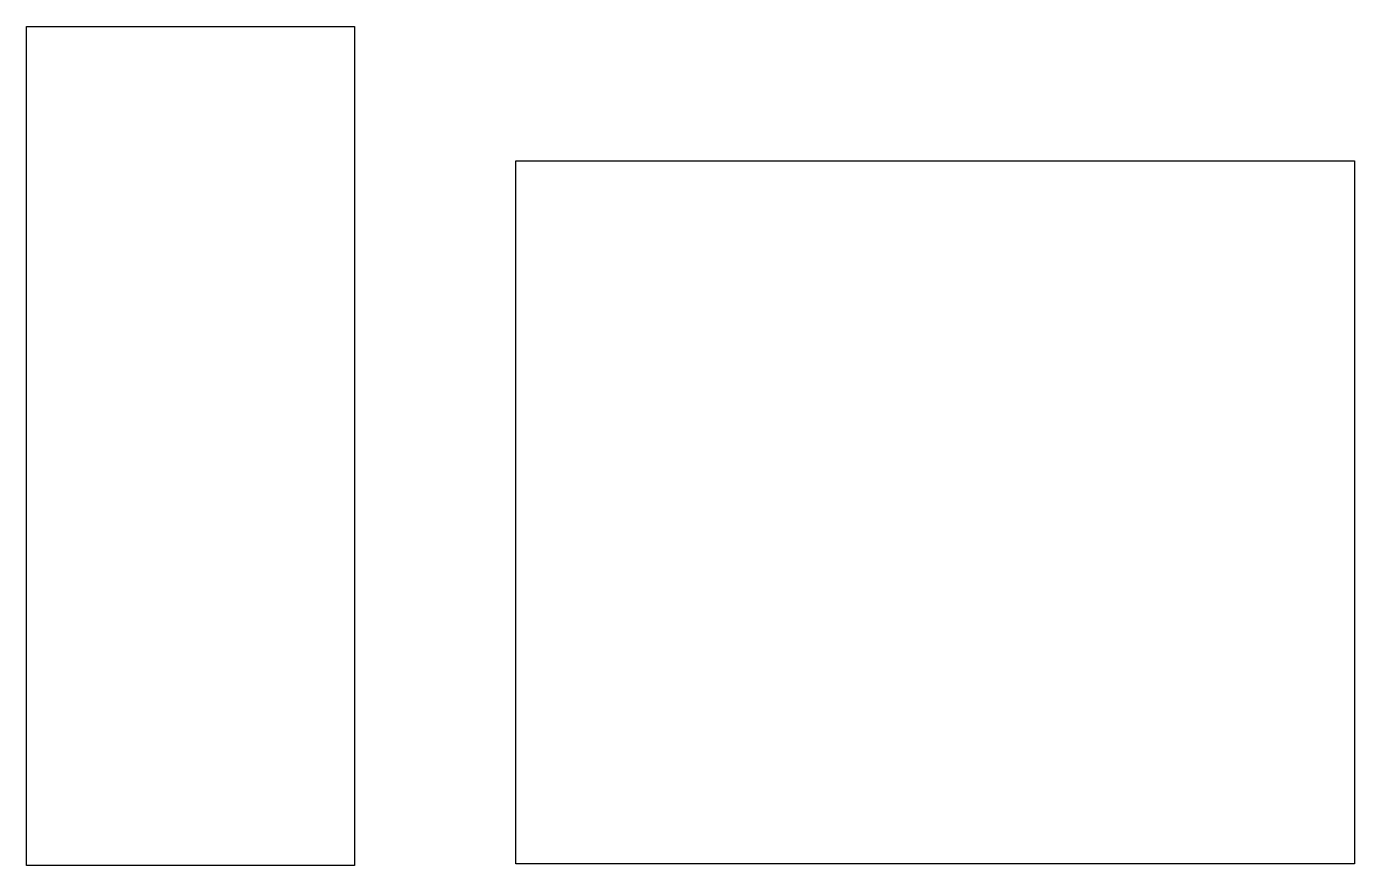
# Model space of a CAD drawing. Header units: millimetres. Extents: x -124 to 159, y -10 to 169.
import ezdxf

# ---------------------------------------------------------------- set-up
doc = ezdxf.new("R2010")
doc.units = ezdxf.units.MM
doc.layers.get('0').update_dxf_attribs({"linetype": 'CONTINUOUS'})

msp = doc.modelspace()

# ---------------------------------------------------------------- linework, layer by layer
for points in [[(-54.4, -10.32), (-124.4, -10.32), (-124.4, 168.68), (-54.4, 168.68)], [(159, -10), (-20, -10), (-20, 140), (159, 140)]]:
    msp.add_lwpolyline(points, close=True)

doc.saveas('drawing.dxf')
